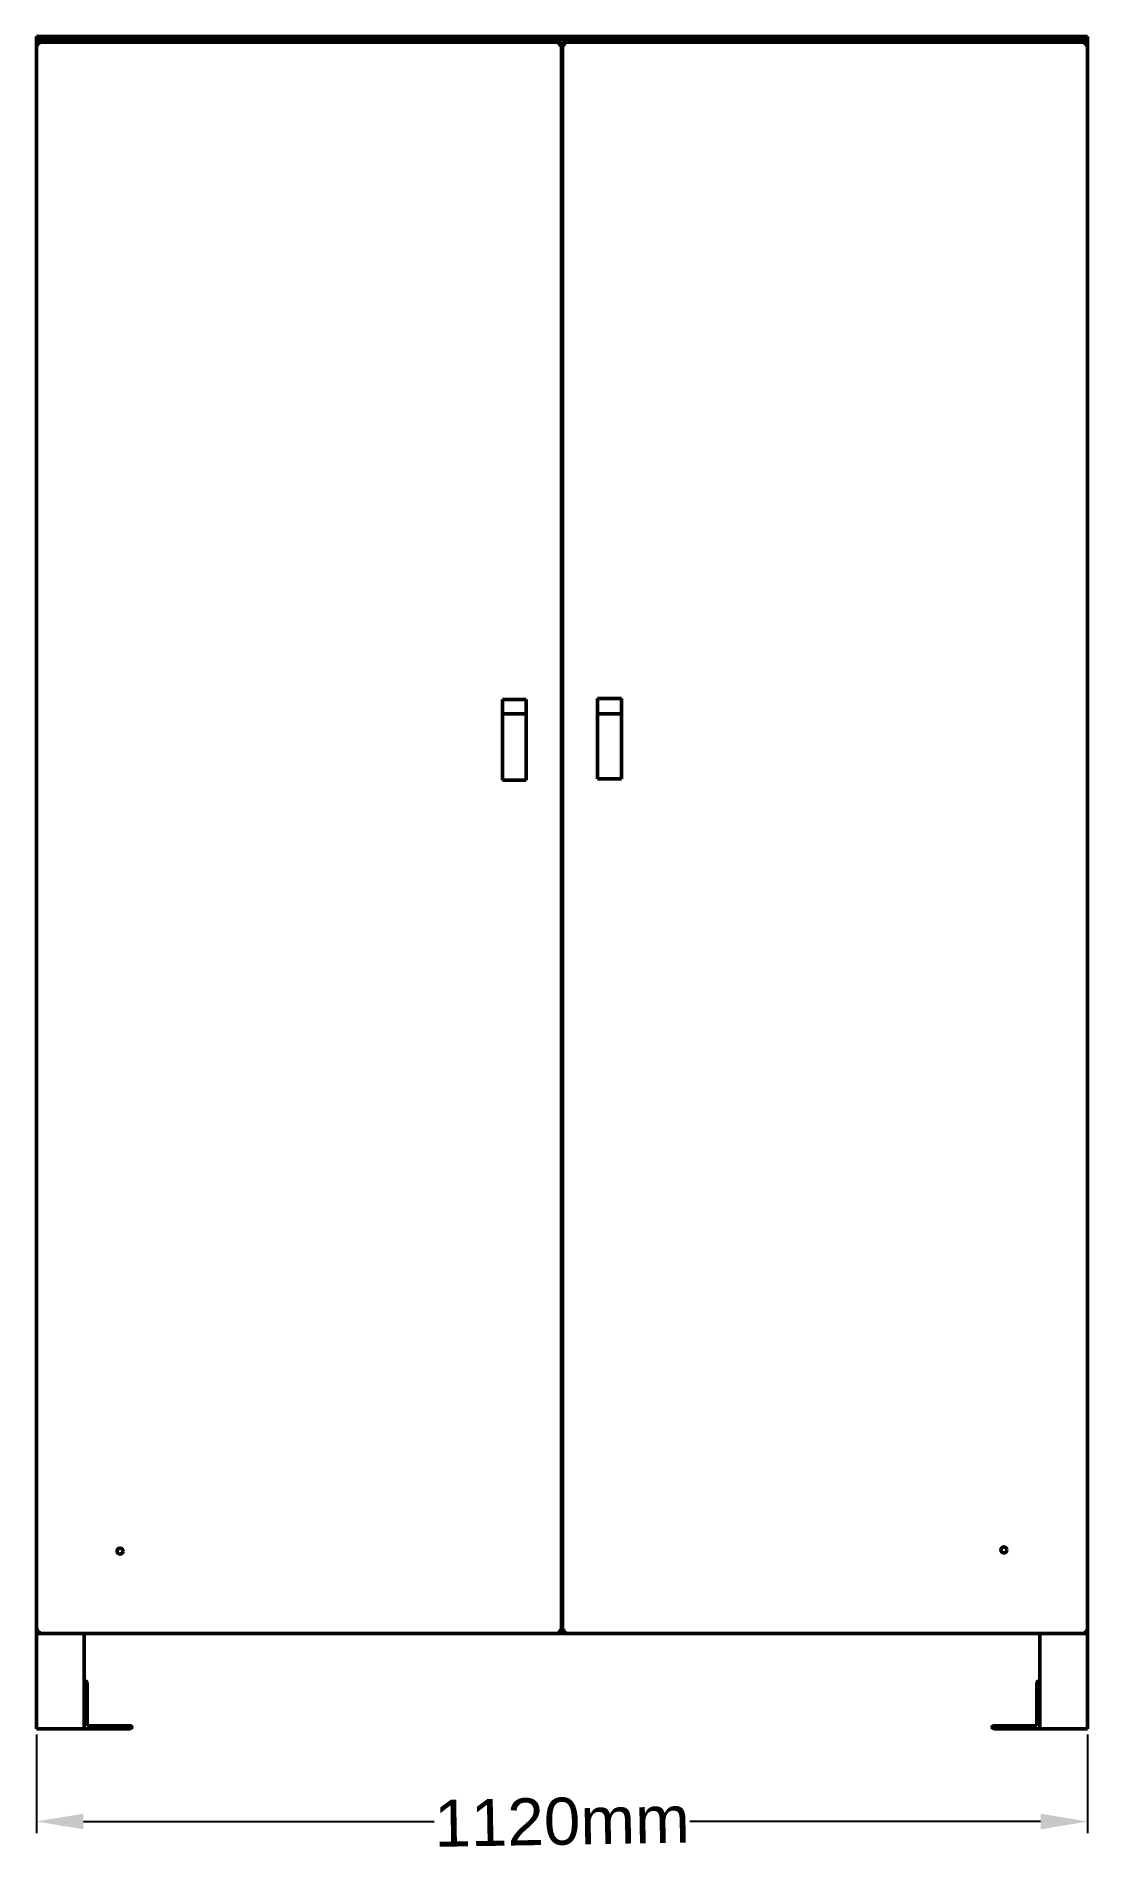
# Model space of a CAD drawing. Header units: millimetres. Extents: x 0 to 112, y -13 to 180.
import ezdxf

# ---------------------------------------------------------------- set-up
doc = ezdxf.new("R2010")
doc.units = ezdxf.units.MM
doc.layers.add('Visible (ANSI)', color=7, linetype='Continuous', lineweight=50)
doc.styles.get("Standard").update_dxf_attribs({"font": 'arial.ttf'})
doc.dimstyles.new('ISO-25', dxfattribs={"dimtxt": 2.5, "dimasz": 2.5, "dimexe": 1.25, "dimexo": 0.625, "dimtad": 1, "dimtxsty": 'Standard', "dimcen": 2.5, "dimadec": 0, "dimazin": 0, "dimtfac": 1, "dimtmove": 0, "dimatfit": 3, "dimfxl": 1, "dimarcsym": 0})

# ---------------------------------------------------------------- blocks, each defined once
blk = doc.blocks.new('*D34')
at = {"color": 0, "lineweight": -2, "transparency": 16777216}
for p, q in [((0, -0.63), (0, -11.12)), ((111.82, -0.63), (111.82, -11.12)), ((5, -9.87), (42.3, -9.87)), ((106.82, -9.87), (69.52, -9.87))]:
    blk.add_line(p, q, dxfattribs=at)
at = {"color": 0, "transparency": 16777216}
for points in [[(5, -9.04), (5, -10.7), (0, -9.87)], [(106.82, -9.04), (106.82, -10.7), (111.82, -9.87)]]:
    blk.add_solid(points, dxfattribs=at)
at = {"layer": 'Defpoints', "color": 0, "transparency": 16777216}
for p in [(0, 0), (111.82, 0), (111.82, -9.87)]:
    blk.add_point(p, dxfattribs=at)
at = {"color": 0, "transparency": 16777216, "insert": (55.91, -9.87), "char_height": 5, "attachment_point": 5, "rotation": 1}
blk.add_mtext('1120mm', dxfattribs=at)

msp = doc.modelspace()

# ---------------------------------------------------------------- linework, layer by layer
at = {"layer": 'Visible (ANSI)'}
for p, q in [((0, 180.006), (0.634, 180.006)), ((0, 180.006), (0, 179.702)), ((111.185, 180.006), (0.634, 180.006)), ((111.185, 180.006), (111.819, 180.006)), ((111.819, 179.702), (111.819, 180.006)), ((0, 179.702), (0.634, 179.702)), ((0, 179.382), (0, 179.702)), ((0.634, 179.702), (0, 179.702)), ((0, 179.382), (55.85, 179.382)), ((0, 179.23), (0, 179.382)), ((0, 179.154), (0, 179.23)), ((0, 10.363), (0, 179.154)), ((0.152, 179.154), (0, 179.154)), ((0.175, 179.154), (0.152, 179.154)), ((0.175, 179.154), (0.223, 179.105)), ((4.441, 179.702), (0.634, 179.702)), ((0.634, 179.702), (111.185, 179.702)), ((5.075, 179.702), (5.075, 179.382)), ((55.626, 179.105), (55.675, 179.154)), ((55.675, 179.154), (55.697, 179.154)), ((55.697, 179.154), (55.85, 179.154)), ((55.85, 179.23), (55.85, 179.382)), ((55.85, 179.154), (55.85, 10.363)), ((55.968, 179.382), (111.818, 179.382)), ((55.968, 179.23), (55.968, 179.382)), ((55.968, 10.363), (55.968, 179.154)), ((56.121, 179.154), (55.968, 179.154)), ((56.143, 179.154), (56.121, 179.154)), ((56.143, 179.154), (56.192, 179.105)), ((106.743, 179.702), (106.743, 179.382)), ((111.184, 179.702), (107.377, 179.702)), ((111.819, 179.702), (111.185, 179.702)), ((111.594, 179.105), (111.643, 179.154)), ((111.643, 179.154), (111.666, 179.154)), ((111.666, 179.154), (111.818, 179.154)), ((111.818, 179.382), (111.818, 179.702)), ((111.818, 179.23), (111.818, 179.382)), ((111.818, 179.154), (111.818, 179.23)), ((111.818, 179.154), (111.818, 10.363)), ((55.85, 174.626), (55.968, 174.626)), ((49.564, 100.909), (49.564, 109.473)), ((49.564, 109.473), (52.101, 109.473)), ((52.101, 109.473), (52.101, 100.909)), ((59.694, 101.028), (59.694, 109.593)), ((59.694, 109.593), (62.231, 109.593)), ((62.231, 109.593), (62.231, 101.028)), ((49.564, 107.932), (52.101, 107.932)), ((59.694, 107.932), (62.231, 107.932)), ((52.101, 100.909), (49.564, 100.909)), ((62.231, 101.028), (59.694, 101.028)), ((55.85, 15.226), (55.968, 15.226)), ((0, 10.287), (0, 10.363)), ((0.152, 10.363), (0, 10.363)), ((0, 10.287), (0, 10.135)), ((0, 0), (0, 10.135)), ((55.85, 10.135), (0, 10.135)), ((0.175, 10.363), (0.152, 10.363)), ((0.223, 10.412), (0.175, 10.363)), ((5.075, 4.917), (5.075, 10.135)), ((55.675, 10.363), (55.626, 10.412)), ((55.675, 10.363), (55.697, 10.363)), ((55.697, 10.363), (55.85, 10.363)), ((55.85, 10.287), (55.85, 10.135)), ((55.85, 10.151), (55.968, 10.151)), ((56.121, 10.363), (55.968, 10.363)), ((55.968, 10.287), (55.968, 10.135)), ((111.818, 10.135), (55.968, 10.135)), ((56.143, 10.363), (56.121, 10.363)), ((56.192, 10.412), (56.143, 10.363)), ((106.743, 0), (106.743, 10.135)), ((111.643, 10.363), (111.594, 10.412)), ((111.643, 10.363), (111.666, 10.363)), ((111.666, 10.363), (111.818, 10.363)), ((111.818, 10.287), (111.818, 10.363)), ((111.818, 10.287), (111.818, 10.135)), ((111.818, 0), (111.818, 10.135)), ((5.075, 4.917), (5.075, 0)), ((5.393, 0.317), (5.393, 4.917)), ((106.425, 4.917), (106.425, 0.317)), ((0, 0), (0.634, 0)), ((4.441, 0), (0.634, 0)), ((4.441, 0), (5.075, 0)), ((5.075, 0), (9.992, 0)), ((9.992, 0.317), (5.393, 0.317)), ((106.425, 0.317), (101.826, 0.317)), ((101.826, 0), (106.743, 0)), ((106.743, 0), (107.377, 0)), ((111.184, 0), (107.377, 0)), ((111.184, 0), (111.818, 0))]:
    msp.add_line(p, q, dxfattribs=at)
for centre in [(8.902, 18.892), (102.913, 19.014)]:
    msp.add_circle(centre, 0.317, dxfattribs=at)
for centre, start, end in [((5.234, 4.917), 0, 180), ((106.584, 4.917), 0, 180), ((9.992, 0.159), 270, 90), ((101.826, 0.159), 90, 270)]:
    msp.add_arc(centre, 0.159, start, end, dxfattribs=at)
for points, knots in [([(0.305, 179.078), (0.238, 179.182), (0.172, 179.284), (0.106, 179.338), (0.071, 179.367), (0.035, 179.382), (0, 179.382)], [0, 0, 0, 0, 1.0222572, 1.0222572, 1.0222572, 1.5707963, 1.5707963, 1.5707963, 1.5707963]), ([(0.305, 179.078), (0.226, 179.139), (0.147, 179.199), (0.069, 179.221), (0.046, 179.227), (0.023, 179.23), (0, 179.23)], [0, 0, 0, 0, 1.2156755, 1.2156755, 1.2156755, 1.5707963, 1.5707963, 1.5707963, 1.5707963]), ([(0, 179.154), (0, 179.137), (0.057, 179.121), (0.146, 179.104), (0.193, 179.096), (0.249, 179.087), (0.305, 179.078)], [0, 0, 0, 0, 1.0222572, 1.0222572, 1.0222572, 1.5707963, 1.5707963, 1.5707963, 1.5707963]), ([(0.305, 179.078), (0.243, 179.097), (0.183, 179.117), (0.162, 179.137), (0.155, 179.142), (0.152, 179.148), (0.152, 179.154)], [0, 0, 0, 0, 1.2156755, 1.2156755, 1.2156755, 1.5707963, 1.5707963, 1.5707963, 1.5707963]), ([(55.85, 179.382), (55.784, 179.382), (55.718, 179.325), (55.651, 179.237), (55.616, 179.189), (55.581, 179.133), (55.545, 179.078)], [0, 0, 0, 0, 1.0222572, 1.0222572, 1.0222572, 1.5707963, 1.5707963, 1.5707963, 1.5707963]), ([(55.545, 179.078), (55.624, 179.139), (55.702, 179.199), (55.781, 179.221), (55.804, 179.227), (55.827, 179.23), (55.85, 179.23)], [0, 0, 0, 0, 1.2156755, 1.2156755, 1.2156755, 1.5707963, 1.5707963, 1.5707963, 1.5707963]), ([(55.545, 179.078), (55.649, 179.094), (55.751, 179.111), (55.805, 179.127), (55.834, 179.136), (55.85, 179.145), (55.85, 179.154)], [0, 0, 0, 0, 1.0222572, 1.0222572, 1.0222572, 1.5707963, 1.5707963, 1.5707963, 1.5707963]), ([(55.545, 179.078), (55.607, 179.097), (55.666, 179.117), (55.688, 179.137), (55.694, 179.142), (55.697, 179.148), (55.697, 179.154)], [0, 0, 0, 0, 1.2156755, 1.2156755, 1.2156755, 1.5707963, 1.5707963, 1.5707963, 1.5707963]), ([(56.273, 179.078), (56.207, 179.182), (56.141, 179.284), (56.075, 179.338), (56.039, 179.367), (56.004, 179.382), (55.968, 179.382)], [0, 0, 0, 0, 1.0222572, 1.0222572, 1.0222572, 1.5707963, 1.5707963, 1.5707963, 1.5707963]), ([(56.273, 179.078), (56.194, 179.139), (56.116, 179.199), (56.037, 179.221), (56.014, 179.227), (55.991, 179.23), (55.968, 179.23)], [0, 0, 0, 0, 1.2156755, 1.2156755, 1.2156755, 1.5707963, 1.5707963, 1.5707963, 1.5707963]), ([(55.968, 179.154), (55.968, 179.137), (56.026, 179.121), (56.114, 179.104), (56.162, 179.096), (56.217, 179.087), (56.273, 179.078)], [0, 0, 0, 0, 1.0222572, 1.0222572, 1.0222572, 1.5707963, 1.5707963, 1.5707963, 1.5707963]), ([(56.273, 179.078), (56.211, 179.097), (56.152, 179.117), (56.13, 179.137), (56.124, 179.142), (56.121, 179.148), (56.121, 179.154)], [0, 0, 0, 0, 1.2156755, 1.2156755, 1.2156755, 1.5707963, 1.5707963, 1.5707963, 1.5707963]), ([(111.818, 179.382), (111.752, 179.382), (111.686, 179.325), (111.62, 179.237), (111.584, 179.189), (111.549, 179.133), (111.513, 179.078)], [0, 0, 0, 0, 1.0222572, 1.0222572, 1.0222572, 1.5707963, 1.5707963, 1.5707963, 1.5707963]), ([(111.513, 179.078), (111.592, 179.139), (111.671, 179.199), (111.749, 179.221), (111.772, 179.227), (111.795, 179.23), (111.818, 179.23)], [0, 0, 0, 0, 1.2156755, 1.2156755, 1.2156755, 1.5707963, 1.5707963, 1.5707963, 1.5707963]), ([(111.513, 179.078), (111.617, 179.094), (111.719, 179.111), (111.773, 179.127), (111.802, 179.136), (111.818, 179.145), (111.818, 179.154)], [0, 0, 0, 0, 1.0222572, 1.0222572, 1.0222572, 1.5707963, 1.5707963, 1.5707963, 1.5707963]), ([(111.513, 179.078), (111.575, 179.097), (111.635, 179.117), (111.656, 179.137), (111.662, 179.142), (111.666, 179.148), (111.666, 179.154)], [0, 0, 0, 0, 1.2156755, 1.2156755, 1.2156755, 1.5707963, 1.5707963, 1.5707963, 1.5707963]), ([(0, 10.135), (0.066, 10.135), (0.132, 10.192), (0.198, 10.281), (0.234, 10.328), (0.269, 10.384), (0.305, 10.439)], [0, 0, 0, 0, 1.0222572, 1.0222572, 1.0222572, 1.5707963, 1.5707963, 1.5707963, 1.5707963]), ([(0.305, 10.439), (0.226, 10.378), (0.147, 10.318), (0.069, 10.297), (0.046, 10.29), (0.023, 10.287), (0, 10.287)], [0, 0, 0, 0, 1.2156755, 1.2156755, 1.2156755, 1.5707963, 1.5707963, 1.5707963, 1.5707963]), ([(0.305, 10.439), (0.201, 10.423), (0.099, 10.406), (0.045, 10.39), (0.016, 10.381), (0, 10.372), (0, 10.363)], [0, 0, 0, 0, 1.0222572, 1.0222572, 1.0222572, 1.5707963, 1.5707963, 1.5707963, 1.5707963]), ([(0.305, 10.439), (0.243, 10.42), (0.183, 10.4), (0.162, 10.38), (0.155, 10.375), (0.152, 10.369), (0.152, 10.363)], [0, 0, 0, 0, 1.2156755, 1.2156755, 1.2156755, 1.5707963, 1.5707963, 1.5707963, 1.5707963]), ([(55.545, 10.439), (55.611, 10.336), (55.677, 10.234), (55.743, 10.18), (55.779, 10.15), (55.814, 10.135), (55.85, 10.135)], [0, 0, 0, 0, 1.0222572, 1.0222572, 1.0222572, 1.5707963, 1.5707963, 1.5707963, 1.5707963]), ([(55.545, 10.439), (55.624, 10.378), (55.702, 10.318), (55.781, 10.297), (55.804, 10.29), (55.827, 10.287), (55.85, 10.287)], [0, 0, 0, 0, 1.2156755, 1.2156755, 1.2156755, 1.5707963, 1.5707963, 1.5707963, 1.5707963]), ([(55.85, 10.363), (55.85, 10.38), (55.792, 10.396), (55.704, 10.413), (55.656, 10.422), (55.601, 10.43), (55.545, 10.439)], [0, 0, 0, 0, 1.0222572, 1.0222572, 1.0222572, 1.5707963, 1.5707963, 1.5707963, 1.5707963]), ([(55.545, 10.439), (55.607, 10.42), (55.666, 10.4), (55.688, 10.38), (55.694, 10.375), (55.697, 10.369), (55.697, 10.363)], [0, 0, 0, 0, 1.2156755, 1.2156755, 1.2156755, 1.5707963, 1.5707963, 1.5707963, 1.5707963]), ([(56.273, 10.439), (56.169, 10.423), (56.067, 10.406), (56.013, 10.39), (55.984, 10.381), (55.968, 10.372), (55.968, 10.363)], [0, 0, 0, 0, 1.0222572, 1.0222572, 1.0222572, 1.5707963, 1.5707963, 1.5707963, 1.5707963]), ([(55.968, 10.135), (56.034, 10.135), (56.1, 10.192), (56.166, 10.281), (56.202, 10.328), (56.237, 10.384), (56.273, 10.439)], [0, 0, 0, 0, 1.0222572, 1.0222572, 1.0222572, 1.5707963, 1.5707963, 1.5707963, 1.5707963]), ([(56.273, 10.439), (56.194, 10.378), (56.116, 10.318), (56.037, 10.297), (56.014, 10.29), (55.991, 10.287), (55.968, 10.287)], [0, 0, 0, 0, 1.2156755, 1.2156755, 1.2156755, 1.5707963, 1.5707963, 1.5707963, 1.5707963]), ([(56.273, 10.439), (56.211, 10.42), (56.152, 10.4), (56.13, 10.38), (56.124, 10.375), (56.121, 10.369), (56.121, 10.363)], [0, 0, 0, 0, 1.2156755, 1.2156755, 1.2156755, 1.5707963, 1.5707963, 1.5707963, 1.5707963]), ([(111.818, 10.363), (111.818, 10.38), (111.761, 10.396), (111.672, 10.413), (111.625, 10.422), (111.569, 10.43), (111.513, 10.439)], [0, 0, 0, 0, 1.0222572, 1.0222572, 1.0222572, 1.5707963, 1.5707963, 1.5707963, 1.5707963]), ([(111.513, 10.439), (111.575, 10.42), (111.635, 10.4), (111.656, 10.38), (111.662, 10.375), (111.666, 10.369), (111.666, 10.363)], [0, 0, 0, 0, 1.2156755, 1.2156755, 1.2156755, 1.5707963, 1.5707963, 1.5707963, 1.5707963]), ([(111.513, 10.439), (111.58, 10.336), (111.646, 10.234), (111.712, 10.18), (111.747, 10.15), (111.783, 10.135), (111.818, 10.135)], [0, 0, 0, 0, 1.0222572, 1.0222572, 1.0222572, 1.5707963, 1.5707963, 1.5707963, 1.5707963]), ([(111.513, 10.439), (111.592, 10.378), (111.671, 10.318), (111.749, 10.297), (111.772, 10.29), (111.795, 10.287), (111.818, 10.287)], [0, 0, 0, 0, 1.2156755, 1.2156755, 1.2156755, 1.5707963, 1.5707963, 1.5707963, 1.5707963])]:
    msp.add_open_spline(points, degree=3, knots=knots, dxfattribs=at)

# ---------------------------------------------------------------- dimensions: what is measured, and where the dimension line sits
dim = msp.add_linear_dim(base=(111.818, -9.871), p1=(0, 0), p2=(111.818, 0), text='1120mm', dimstyle='ISO-25', override={"dimtxt": 5, "dimasz": 5})
dim.commit()
dim.dimension.update_dxf_attribs({"geometry": '*D34', "text_midpoint": (55.909, -9.871), "text_rotation": 1})

doc.saveas('drawing.dxf')
